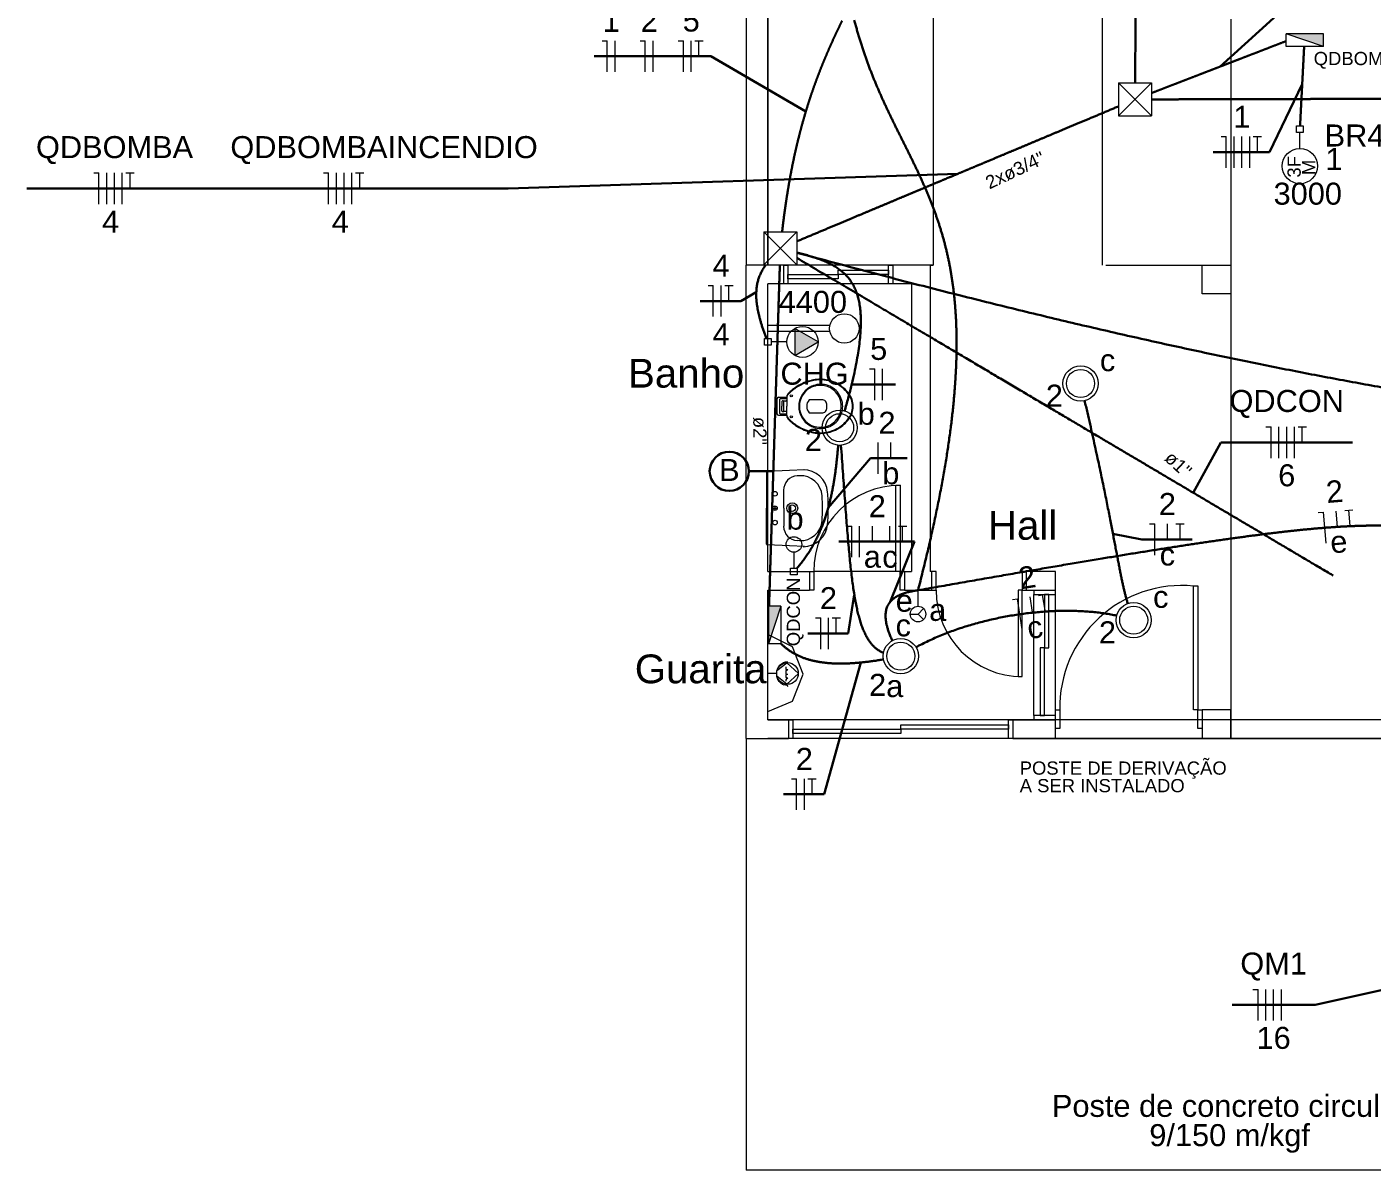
# Model space of a CAD drawing. Header units: inches. Extents: x -3 to 923, y -103 to 154.
# Drawn here: x 10.55 to 21.34, y 27.94 to 37.11 of the extents above; entities that cross this region are included whole.
import ezdxf
from ezdxf.enums import TextEntityAlignment as Align

# ---------------------------------------------------------------- set-up
doc = ezdxf.new("R2010")
doc.units = ezdxf.units.IN
doc.header["$LTSCALE"] = 10
doc.header["$MEASUREMENT"] = 0
doc.linetypes.add('Dashed', pattern=[0.75, 0.5, -0.25])
for name, color, linetype, lineweight in [('BASE', 8, 'Continuous', 5), ('DI-Fios', 3, 'Continuous', 30), ('EL-Condutos', 4, 'Continuous', 30), ('EL-Fios', 9, 'Continuous', 20), ('EL-Pontos', 9, 'Continuous', 20), ('EL-Textos condutos', 7, 'Continuous', 20), ('EL-Textos fios', 2, 'Continuous', 30), ('EL-Textos pontos', 2, 'Continuous', 30), ('MOVEIS', 9, 'Continuous', 20), ('P-SIMBOL', 5, 'Continuous', 20), ('TEXTO', 2, 'Continuous', 20)]:
    doc.layers.add(name, color=color, linetype=linetype, lineweight=lineweight)
doc.styles.add('Arial', font='arial.ttf')

msp = doc.modelspace()

# ---------------------------------------------------------------- hatches: boundary and pattern name
at = {"layer": 'P-SIMBOL', "linetype": 'Continuous'}
for points in [[(20.9481, 36.9533), (20.9481, 37.0532), (20.6471, 37.0532)], [(16.7068, 34.5824), (16.8943, 34.5824), (16.7068, 34.6907)], [(16.7068, 34.5824), (16.8943, 34.5824), (16.7068, 34.4742)], [(16.5955, 32.4635), (16.4956, 32.4635), (16.4956, 32.1625)]]:
    msp.add_hatch(color=256, dxfattribs=at).paths.add_polyline_path(points)

# ---------------------------------------------------------------- linework, layer by layer
at = {"layer": 'BASE'}
for p, q in [((16.3168, 51.9628), (16.3168, 35.1983)), ((16.4898, 51.9628), (16.4898, 35.1983)), ((17.8163, 51.9628), (17.8163, 35.1983)), ((20.2048, 37.1713), (20.2048, 31.4023)), ((16.3168, 31.4023), (16.3168, 35.1983)), ((16.6168, 35.1983), (16.3168, 35.1983)), ((16.6168, 35.1983), (16.6168, 35.0483)), ((17.4588, 35.1983), (16.6513, 35.1983)), ((17.7933, 35.1983), (17.4933, 35.1983)), ((17.4933, 35.1983), (17.4933, 35.0483)), ((17.7933, 35.1983), (17.7933, 32.7408)), ((17.7933, 35.1983), (17.8163, 35.1983)), ((19.2013, 35.1983), (20.2048, 35.1983)), ((16.4898, 32.7408), (16.4898, 35.0483)), ((16.6168, 35.0483), (16.4898, 35.0483)), ((17.4588, 35.0483), (16.6513, 35.0483)), ((17.6433, 35.0483), (17.4933, 35.0483)), ((17.6433, 35.0483), (17.6433, 32.7408)), ((16.4898, 32.7408), (16.8243, 32.7408)), ((16.8243, 32.7408), (16.8243, 32.5908)), ((17.5858, 32.7408), (16.8588, 32.7408)), ((17.5858, 32.7408), (17.6433, 32.7408)), ((17.5858, 32.7408), (17.5858, 32.5908)), ((17.8048, 32.7408), (17.7933, 32.7408)), ((17.8048, 32.5908), (17.8048, 32.7408)), ((18.7973, 32.7408), (18.5663, 32.7408)), ((18.5663, 32.5908), (18.5663, 32.7408)), ((18.7973, 32.5908), (18.7973, 32.7408)), ((16.4898, 31.5523), (16.4898, 32.5908)), ((16.4898, 32.5908), (16.8243, 32.5908)), ((17.5858, 32.5908), (17.8048, 32.5908)), ((18.5663, 32.5908), (18.6243, 32.5908)), ((18.6243, 32.5908), (18.7973, 32.5908)), ((18.6243, 31.5868), (18.6243, 32.5558)), ((18.7973, 31.5868), (18.7973, 32.5558)), ((16.6893, 32.1368), (16.4898, 32.2353)), ((16.7728, 31.9193), (16.6893, 32.1368)), ((16.4898, 31.6178), (16.4898, 32.0043)), ((16.5618, 31.9478), (16.6423, 32.0093)), ((16.5618, 31.9008), (16.5618, 31.9478)), ((16.5618, 31.9298), (16.5633, 31.9398)), ((16.5633, 31.9398), (16.5653, 31.9493)), ((16.5653, 31.9493), (16.5678, 31.9588)), ((16.5678, 31.9588), (16.5713, 31.9673)), ((16.5713, 31.9673), (16.5763, 31.9758)), ((16.5763, 31.9758), (16.5808, 31.9833)), ((16.5808, 31.9833), (16.5868, 31.9903)), ((16.5868, 31.9903), (16.5933, 31.9968)), ((16.5933, 31.9968), (16.5998, 32.0023)), ((16.5998, 32.0023), (16.6073, 32.0073)), ((16.6073, 32.0073), (16.6153, 32.0113)), ((16.6153, 32.0113), (16.6238, 32.0148)), ((16.6238, 32.0148), (16.6323, 32.0173)), ((16.6323, 32.0173), (16.6418, 32.0183)), ((16.6418, 32.0183), (16.6518, 32.0188)), ((16.6423, 32.0093), (16.7353, 31.9243)), ((16.5618, 31.9243), (16.4898, 31.9243)), ((16.5628, 31.8998), (16.5618, 31.9093)), ((16.6423, 31.8388), (16.5618, 31.9008)), ((16.5653, 31.8903), (16.5628, 31.8998)), ((16.5678, 31.8823), (16.5653, 31.8903)), ((16.5713, 31.8738), (16.5678, 31.8823)), ((16.5758, 31.8663), (16.5713, 31.8738)), ((16.5803, 31.8598), (16.5758, 31.8663)), ((16.5858, 31.8533), (16.5803, 31.8598)), ((16.5858, 31.8533), (16.5973, 31.8428)), ((16.6043, 31.8388), (16.5973, 31.8428)), ((16.6043, 31.8388), (16.6183, 31.8328)), ((16.6263, 31.8313), (16.6183, 31.8328)), ((16.6343, 31.8298), (16.6263, 31.8313)), ((16.6423, 31.8293), (16.6343, 31.8298)), ((16.6358, 31.9193), (16.6518, 31.9193)), ((16.7353, 31.9243), (16.6423, 31.8388)), ((16.6893, 31.7018), (16.7728, 31.9193)), ((16.6423, 31.8293), (16.6518, 31.8203)), ((16.4898, 31.6178), (16.6893, 31.7018)), ((16.4898, 31.5523), (16.6568, 31.5523)), ((20.2055, 31.5523), (16.4898, 31.5523)), ((16.6568, 31.5523), (16.6568, 31.4023)), ((18.4223, 31.5523), (16.6918, 31.5523)), ((18.4568, 31.5523), (18.6243, 31.5523)), ((18.4568, 31.5523), (18.4568, 31.4023)), ((18.6243, 31.5523), (18.7973, 31.5523)), ((18.7973, 31.4023), (18.7973, 31.5523)), ((33.4508, 31.5523), (20.2055, 31.5523)), ((16.3168, 31.4023), (16.3168, 27.9408)), ((16.3168, 31.4023), (16.6568, 31.4023)), ((33.4508, 31.4023), (16.4898, 31.4023)), ((18.4223, 31.4023), (16.6918, 31.4023)), ((18.4568, 31.4023), (18.7973, 31.4023)), ((18.7973, 31.4023), (43.8578, 31.4023)), ((44.0078, 27.9408), (16.3168, 27.9408))]:
    msp.add_line(p, q, dxfattribs=at)
for points in [[(17.8163, 35.1983), (16.4898, 35.1983), (16.4898, 51.9628), (17.8163, 51.9628), (17.8163, 35.1983)], [(20.2048, 35.1983), (20.2048, 34.9673), (19.9743, 34.9673), (19.9743, 35.1983), (20.2048, 35.1983), (20.2048, 35.1983)], [(17.0548, 35.0888), (16.6513, 35.0888), (16.6513, 35.1233), (17.0548, 35.1233), (17.0548, 35.0888), (17.0548, 35.0888)], [(17.4588, 35.1233), (17.0548, 35.1233), (17.0548, 35.1578), (17.4588, 35.1578), (17.4588, 35.1233), (17.4588, 35.1233)], [(17.5513, 32.7408), (17.5168, 32.7408), (17.5168, 33.4328), (17.5513, 33.4328), (17.5513, 32.7408), (17.5513, 32.7408)], [(18.5318, 32.5908), (18.4973, 32.5908), (18.4973, 31.8983), (18.5318, 31.8983), (18.5318, 32.5908), (18.5318, 32.5908)], [(18.7453, 32.1293), (18.7453, 32.5558), (18.7108, 32.5558), (18.7108, 32.1293), (18.7453, 32.1293), (18.7453, 32.1293)], [(18.7108, 31.5868), (18.7108, 32.1293), (18.6763, 32.1293), (18.6763, 31.5868), (18.7108, 31.5868), (18.7108, 31.5868)], [(20.2048, 31.4023), (20.2048, 31.6328), (19.9743, 31.6328), (19.9743, 31.4023), (20.2048, 31.4023), (20.2048, 31.4023)], [(18.4223, 31.4773), (17.5568, 31.4773), (17.5568, 31.5118), (18.4223, 31.5118), (18.4223, 31.4773), (18.4223, 31.4773)], [(17.5568, 31.4428), (16.6918, 31.4428), (16.6918, 31.4773), (17.5568, 31.4773), (17.5568, 31.4428), (17.5568, 31.4428)]]:
    msp.add_lwpolyline(points, close=True, dxfattribs=at)
for points in [[(16.6168, 35.1983), (16.6513, 35.1983), (16.6513, 35.0483), (16.6168, 35.0483)], [(17.4933, 35.0483), (17.4588, 35.0483), (17.4588, 35.1983), (17.4933, 35.1983)], [(16.8243, 32.7408), (16.8588, 32.7408), (16.8588, 32.5908), (16.8243, 32.5908)], [(17.5858, 32.5908), (17.5513, 32.5908), (17.5513, 32.7408), (17.5858, 32.7408)], [(17.8048, 32.5908), (17.8398, 32.5908), (17.8398, 32.7408), (17.8048, 32.7408)], [(18.5663, 32.7408), (18.5318, 32.7408), (18.5318, 32.5908), (18.5663, 32.5908)], [(18.6243, 32.5908), (18.6243, 32.5558), (18.7973, 32.5558), (18.7973, 32.5908)], [(16.6358, 31.9758), (16.6358, 31.9568), (16.6518, 31.9568), (16.6423, 31.9478), (16.6358, 31.9478), (16.6358, 31.9193), (16.6423, 31.9193), (16.6358, 31.9103), (16.6358, 31.8913), (16.6423, 31.8913), (16.6518, 31.8823), (16.6423, 31.8823), (16.6358, 31.8728), (16.6358, 31.8633)], [(16.6568, 31.5523), (16.6918, 31.5523), (16.6918, 31.4023), (16.6568, 31.4023)], [(18.4568, 31.4023), (18.4223, 31.4023), (18.4223, 31.5523), (18.4568, 31.5523)], [(18.7973, 31.5523), (18.7973, 31.5868), (18.6243, 31.5868), (18.6243, 31.5523)]]:
    msp.add_lwpolyline(points, dxfattribs=at)
at = {"layer": 'BASE', "linetype": 'Continuous'}
msp.add_lwpolyline([(19.9398, 31.6328), (19.9048, 31.6328), (19.9048, 32.6253), (19.9398, 32.6253), (19.9398, 31.6328), (19.9398, 31.6328)], close=True, dxfattribs=at)
for points in [[(18.7973, 31.6328), (18.8318, 31.6328), (18.8318, 31.4828), (18.7973, 31.4828)], [(19.9743, 31.4828), (19.9398, 31.4828), (19.9398, 31.6328), (19.9743, 31.6328)]]:
    msp.add_lwpolyline(points, dxfattribs=at)
at = {"layer": 'BASE'}
msp.add_circle((16.6483, 31.9243), 0.0868, dxfattribs=at)
for centre, start, end in [((17.5513, 32.7408), 90, 180), ((18.5318, 32.5908), 180, 270)]:
    msp.add_arc(centre, 0.6923, start, end, dxfattribs=at)
at = {"layer": 'BASE', "linetype": 'Continuous'}
msp.add_arc((19.8128, 31.6488), 0.9808, 84.599, 180.923, dxfattribs=at)
at = {"layer": 'DI-Fios'}
msp.add_lwpolyline([(16.5346, 33.5449), (16.3393, 33.5449)], dxfattribs=at)
msp.add_circle((16.1816, 33.5449), 0.1577, dxfattribs=at)
at = {"layer": 'EL-Condutos', "linetype": 'Dashed'}
for points in [[(19.4367, 36.66), (19.4393, 37.0752), (19.4419, 37.4797), (19.4443, 37.8733), (19.4466, 38.2562), (19.4488, 38.6286), (19.4508, 38.9905), (19.4528, 39.3419), (19.4548, 39.683), (19.4566, 40.0139), (19.4583, 40.3347), (19.46, 40.6453), (19.4617, 40.946), (19.4633, 41.2369), (19.4648, 41.5179), (19.4663, 41.7893), (19.4678, 42.051), (19.4692, 42.3032), (19.4706, 42.546), (19.472, 42.7794), (19.4734, 43.0036), (19.4748, 43.2186), (19.4762, 43.4245), (19.4776, 43.6215), (19.479, 43.8095), (19.4805, 43.9888), (19.482, 44.1593), (19.4835, 44.3212), (19.4851, 44.4746), (19.4867, 44.6195), (19.4884, 44.756)], [(17.0862, 37.1588), (17.0655, 37.1159), (17.0449, 37.0727), (17.0246, 37.0291), (17.0045, 36.9851), (16.9846, 36.9405), (16.965, 36.8953), (16.9456, 36.8495), (16.9265, 36.803), (16.9077, 36.7557), (16.8892, 36.7075), (16.871, 36.6584), (16.8532, 36.6084), (16.8357, 36.5573), (16.8186, 36.5051), (16.8018, 36.4517), (16.7855, 36.3971), (16.7695, 36.3412), (16.754, 36.2839), (16.7389, 36.2252), (16.7242, 36.165), (16.71, 36.1033), (16.6963, 36.0399), (16.683, 35.9748), (16.6703, 35.908), (16.6581, 35.8394), (16.6464, 35.7689), (16.6353, 35.6964), (16.6247, 35.6219), (16.6147, 35.5453), (16.6052, 35.4666)], [(17.1844, 37.1624), (17.2232, 37.0242), (17.2652, 36.8939), (17.3099, 36.7708), (17.3568, 36.6537), (17.4055, 36.5417), (17.4554, 36.4339), (17.5059, 36.3293), (17.5567, 36.2269), (17.6072, 36.1258), (17.6568, 36.025), (17.7051, 35.9235), (17.7516, 35.8204), (17.7958, 35.7148), (17.837, 35.6056), (17.875, 35.4919), (17.909, 35.3727), (17.9387, 35.2471), (17.9635, 35.1141), (17.9829, 34.9727), (17.9964, 34.822), (18.0035, 34.661), (18.0037, 34.4888), (17.9965, 34.3044), (17.9813, 34.1068), (17.9577, 33.8951), (17.9251, 33.6683), (17.8831, 33.4254), (17.8312, 33.1655), (17.7687, 32.8876), (17.6953, 32.5908)], [(20.6466, 36.9949), (20.5986, 36.9764), (20.5531, 36.9588), (20.5101, 36.9422), (20.4692, 36.9264), (20.4304, 36.9114), (20.3933, 36.8971), (20.358, 36.8835), (20.324, 36.8704), (20.2914, 36.8578), (20.2598, 36.8456), (20.2291, 36.8337), (20.1991, 36.8222), (20.1697, 36.8108), (20.1406, 36.7996), (20.1116, 36.7884), (20.0826, 36.7772), (20.0534, 36.7659), (20.0238, 36.7545), (19.9936, 36.7428), (19.9626, 36.7308), (19.9307, 36.7185), (19.8976, 36.7057), (19.8632, 36.6925), (19.8272, 36.6786), (19.7896, 36.664), (19.7501, 36.6488), (19.7084, 36.6327), (19.6646, 36.6158), (19.6182, 36.5979), (19.5693, 36.579)], [(20.7925, 36.9534), (20.7911, 36.9276), (20.7899, 36.903), (20.7886, 36.8795), (20.7875, 36.857), (20.7864, 36.8354), (20.7853, 36.8146), (20.7842, 36.7944), (20.7832, 36.7749), (20.7823, 36.756), (20.7813, 36.7374), (20.7804, 36.7192), (20.7794, 36.7013), (20.7785, 36.6835), (20.7776, 36.6657), (20.7767, 36.648), (20.7757, 36.6301), (20.7748, 36.612), (20.7739, 36.5936), (20.7729, 36.5748), (20.7719, 36.5556), (20.7709, 36.5357), (20.7698, 36.5152), (20.7687, 36.4939), (20.7676, 36.4717), (20.7664, 36.4486), (20.7651, 36.4245), (20.7638, 36.3992), (20.7625, 36.3727), (20.761, 36.3449), (20.7595, 36.3157)], [(19.3027, 36.4716), (19.1817, 36.4208), (19.068, 36.3731), (18.961, 36.3282), (18.8602, 36.286), (18.7651, 36.2461), (18.6752, 36.2083), (18.59, 36.1726), (18.5088, 36.1385), (18.4314, 36.106), (18.357, 36.0748), (18.2852, 36.0447), (18.2155, 36.0155), (18.1473, 35.9869), (18.0801, 35.9587), (18.0135, 35.9308), (17.9469, 35.9028), (17.8798, 35.8746), (17.8116, 35.846), (17.7419, 35.8168), (17.6701, 35.7867), (17.5957, 35.7555), (17.5182, 35.723), (17.4371, 35.6889), (17.3519, 35.6532), (17.2619, 35.6155), (17.1669, 35.5756), (17.0661, 35.5333), (16.9591, 35.4884), (16.8454, 35.4407), (16.7244, 35.39)], [(23.0284, 36.5364), (22.8648, 36.536), (22.7113, 36.5356), (22.567, 36.5353), (22.4313, 36.5349), (22.3034, 36.5346), (22.1827, 36.5343), (22.0683, 36.534), (21.9596, 36.5337), (21.856, 36.5335), (21.7566, 36.5332), (21.6607, 36.533), (21.5678, 36.5328), (21.4769, 36.5325), (21.3875, 36.5323), (21.2988, 36.5321), (21.2101, 36.5319), (21.1206, 36.5317), (21.0298, 36.5314), (20.9368, 36.5312), (20.841, 36.531), (20.7416, 36.5307), (20.6379, 36.5304), (20.5292, 36.5302), (20.4149, 36.5299), (20.2941, 36.5296), (20.1662, 36.5293), (20.0305, 36.5289), (19.8862, 36.5286), (19.7327, 36.5282), (19.5692, 36.5278)], [(16.7241, 35.2981), (17.2389, 35.1605), (17.7353, 35.0313), (18.2149, 34.9099), (18.6793, 34.7961), (19.1299, 34.6895), (19.5685, 34.5897), (19.9964, 34.4964), (20.4153, 34.4091), (20.8266, 34.3276), (21.232, 34.2514), (21.6329, 34.1802), (22.031, 34.1137), (22.4277, 34.0515), (22.8246, 33.9931), (23.2232, 33.9384), (23.6252, 33.8868), (24.0319, 33.838), (24.4451, 33.7917), (24.8661, 33.7475), (25.2967, 33.705), (25.7382, 33.664), (26.1923, 33.6239), (26.6604, 33.5845), (27.1442, 33.5453), (27.6452, 33.5061), (28.1649, 33.4664), (28.7049, 33.426), (29.2667, 33.3843), (29.8518, 33.3412), (30.4619, 33.2961)], [(16.5871, 35.2021), (16.583, 35.0731), (16.5791, 34.9518), (16.5755, 34.8377), (16.5721, 34.7302), (16.5689, 34.6288), (16.5659, 34.5329), (16.563, 34.442), (16.5603, 34.3556), (16.5577, 34.273), (16.5551, 34.1938), (16.5527, 34.1174), (16.5504, 34.0432), (16.5481, 33.9707), (16.5458, 33.8994), (16.5436, 33.8286), (16.5413, 33.7578), (16.5391, 33.6866), (16.5368, 33.6143), (16.5345, 33.5404), (16.532, 33.4643), (16.5296, 33.3855), (16.527, 33.3035), (16.5242, 33.2176), (16.5214, 33.1274), (16.5184, 33.0323), (16.5152, 32.9317), (16.5118, 32.8251), (16.5082, 32.712), (16.5044, 32.5917), (16.5004, 32.4638)], [(17.6953, 32.5908), (18.0307, 32.6499), (18.3452, 32.7048), (18.6395, 32.7556), (18.9147, 32.8024), (19.1715, 32.8454), (19.4109, 32.8847), (19.6338, 32.9203), (19.841, 32.9525), (20.0334, 32.9812), (20.2119, 33.0068), (20.3773, 33.0291), (20.5307, 33.0485), (20.6728, 33.065), (20.8045, 33.0787), (20.9268, 33.0897), (21.0405, 33.0982), (21.1464, 33.1043), (21.2455, 33.1081), (21.3387, 33.1097), (21.4268, 33.1092), (21.5107, 33.1068), (21.5914, 33.1026), (21.6696, 33.0966), (21.7463, 33.0891), (21.8224, 33.0801), (21.8987, 33.0698), (21.9761, 33.0582), (22.0555, 33.0456), (22.1378, 33.0319), (22.2239, 33.0174)]]:
    msp.add_spline(points, degree=3, dxfattribs=at)
at = {"layer": 'EL-Condutos', "linetype": 'Continuous'}
for points in [[(17.1068, 34.0295), (17.1347, 34.1301), (17.1591, 34.2249), (17.18, 34.3139), (17.1975, 34.3975), (17.2117, 34.4758), (17.2227, 34.5489), (17.2304, 34.6172), (17.2352, 34.6808), (17.2369, 34.7399), (17.2357, 34.7947), (17.2317, 34.8455), (17.2249, 34.8923), (17.2155, 34.9355), (17.2034, 34.9751), (17.1889, 35.0115), (17.1719, 35.0448), (17.1525, 35.0753), (17.131, 35.103), (17.1072, 35.1283), (17.0813, 35.1513), (17.0533, 35.1722), (17.0235, 35.1913), (16.9918, 35.2086), (16.9582, 35.2245), (16.923, 35.2392), (16.8862, 35.2527), (16.8478, 35.2654), (16.808, 35.2774), (16.7667, 35.289), (16.7242, 35.3002)], [(16.4797, 34.6083), (16.4683, 34.6388), (16.4578, 34.6684), (16.4481, 34.6969), (16.4394, 34.7244), (16.4316, 34.751), (16.4246, 34.7767), (16.4184, 34.8016), (16.4131, 34.8256), (16.4086, 34.8487), (16.4048, 34.8711), (16.4019, 34.8927), (16.3997, 34.9136), (16.3983, 34.9339), (16.3976, 34.9534), (16.3976, 34.9723), (16.3984, 34.9907), (16.3998, 35.0084), (16.4019, 35.0257), (16.4047, 35.0424), (16.4081, 35.0586), (16.4122, 35.0744), (16.4168, 35.0898), (16.4221, 35.1049), (16.428, 35.1195), (16.4344, 35.1339), (16.4414, 35.1479), (16.4489, 35.1617), (16.457, 35.1753), (16.4655, 35.1887), (16.4746, 35.2019)], [(19.0314, 34.1123), (19.0538, 34.0158), (19.075, 33.9232), (19.095, 33.8344), (19.1138, 33.7493), (19.1316, 33.6678), (19.1484, 33.5897), (19.1642, 33.515), (19.1791, 33.4435), (19.1932, 33.3752), (19.2064, 33.31), (19.2188, 33.2477), (19.2306, 33.1882), (19.2416, 33.1315), (19.2521, 33.0774), (19.262, 33.0259), (19.2713, 32.9767), (19.2803, 32.9299), (19.2888, 32.8853), (19.2969, 32.8428), (19.3047, 32.8023), (19.3123, 32.7637), (19.3197, 32.727), (19.3269, 32.6919), (19.334, 32.6583), (19.341, 32.6263), (19.3481, 32.5957), (19.3551, 32.5663), (19.3623, 32.5381), (19.3697, 32.5109), (19.3772, 32.4847)], [(16.7233, 32.7668), (16.7479, 32.7961), (16.7713, 32.8259), (16.7934, 32.8562), (16.8142, 32.887), (16.8339, 32.9183), (16.8524, 32.95), (16.8699, 32.9821), (16.8862, 33.0145), (16.9015, 33.0473), (16.9158, 33.0803), (16.9292, 33.1137), (16.9416, 33.1472), (16.9532, 33.181), (16.964, 33.2149), (16.9739, 33.2489), (16.9831, 33.2831), (16.9916, 33.3173), (16.9994, 33.3515), (17.0066, 33.3858), (17.0132, 33.42), (17.0192, 33.4541), (17.0247, 33.4882), (17.0298, 33.5221), (17.0344, 33.5558), (17.0386, 33.5894), (17.0424, 33.6227), (17.046, 33.6558), (17.0492, 33.6886), (17.0522, 33.7211), (17.0551, 33.7532)], [(17.077, 33.7557), (17.0849, 33.6485), (17.0923, 33.5455), (17.0995, 33.4465), (17.1064, 33.3515), (17.1131, 33.2604), (17.1197, 33.1732), (17.1262, 33.0898), (17.1327, 33.0102), (17.1394, 32.9343), (17.1461, 32.862), (17.1531, 32.7932), (17.1604, 32.728), (17.168, 32.6663), (17.176, 32.6079), (17.1846, 32.5529), (17.1936, 32.5012), (17.2034, 32.4527), (17.2138, 32.4073), (17.225, 32.3651), (17.237, 32.3259), (17.2499, 32.2897), (17.2638, 32.2564), (17.2787, 32.2259), (17.2947, 32.1983), (17.3119, 32.1735), (17.3303, 32.1513), (17.3501, 32.1317), (17.3712, 32.1147), (17.3938, 32.1003), (17.4179, 32.0882)], [(17.4892, 32.1872), (17.4753, 32.2184), (17.4636, 32.2478), (17.4541, 32.2756), (17.4465, 32.3018), (17.4409, 32.3265), (17.4371, 32.3497), (17.4351, 32.3715), (17.4348, 32.3918), (17.4361, 32.4109), (17.439, 32.4287), (17.4433, 32.4452), (17.449, 32.4605), (17.456, 32.4747), (17.4642, 32.4879), (17.4736, 32.4999), (17.484, 32.511), (17.4953, 32.5212), (17.5076, 32.5305), (17.5207, 32.5389), (17.5345, 32.5466), (17.549, 32.5535), (17.564, 32.5597), (17.5795, 32.5653), (17.5955, 32.5703), (17.6118, 32.5748), (17.6283, 32.5788), (17.645, 32.5823), (17.6618, 32.5855), (17.6786, 32.5883), (17.6953, 32.5908)], [(17.6782, 32.1341), (17.728, 32.16), (17.7789, 32.1847), (17.8307, 32.2083), (17.8834, 32.2306), (17.937, 32.2517), (17.9912, 32.2716), (18.0461, 32.2903), (18.1015, 32.3078), (18.1574, 32.3241), (18.2136, 32.3392), (18.2702, 32.3531), (18.327, 32.3658), (18.3839, 32.3773), (18.4408, 32.3876), (18.4977, 32.3966), (18.5545, 32.4045), (18.611, 32.4112), (18.6673, 32.4166), (18.7231, 32.4209), (18.7785, 32.4239), (18.8334, 32.4257), (18.8876, 32.4264), (18.9411, 32.4258), (18.9938, 32.424), (19.0457, 32.421), (19.0965, 32.4168), (19.1463, 32.4114), (19.1949, 32.4048), (19.2423, 32.397), (19.2885, 32.388)], [(17.4182, 32.0364), (17.3823, 32.0305), (17.3469, 32.0251), (17.312, 32.0202), (17.2776, 32.016), (17.2437, 32.0123), (17.2103, 32.0092), (17.1775, 32.0067), (17.1453, 32.0049), (17.1136, 32.0037), (17.0824, 32.0032), (17.0519, 32.0034), (17.022, 32.0043), (16.9926, 32.0059), (16.9639, 32.0083), (16.9358, 32.0115), (16.9083, 32.0154), (16.8814, 32.0202), (16.8552, 32.0258), (16.8297, 32.0322), (16.8048, 32.0395), (16.7807, 32.0477), (16.7572, 32.0568), (16.7344, 32.0669), (16.7123, 32.0778), (16.6909, 32.0898), (16.6703, 32.1027), (16.6504, 32.1166), (16.6313, 32.1316), (16.6129, 32.1475), (16.5953, 32.1646)]]:
    msp.add_spline(points, degree=3, dxfattribs=at)
at = {"layer": 'EL-Condutos', "linetype": 'Dashed'}
msp.add_open_spline([(16.7219, 35.2567), (16.8246, 35.1959), (17.0233, 35.0783), (17.3121, 34.9073), (17.5829, 34.747), (17.8369, 34.5965), (18.0757, 34.4551), (18.3007, 34.322), (18.5132, 34.1961), (18.7147, 34.0768), (18.9066, 33.9632), (19.0903, 33.8544), (19.2672, 33.7497), (19.4388, 33.6481), (19.6064, 33.5489), (19.7714, 33.4511), (19.9353, 33.3541), (20.0996, 33.2569), (20.2655, 33.1586), (20.4345, 33.0585), (20.6081, 32.9558), (20.7876, 32.8495), (20.9744, 32.7389), (21.17, 32.623), (21.3758, 32.5012), (21.5932, 32.3725), (21.8236, 32.2361), (22.0684, 32.0911), (22.3291, 31.9368), (22.607, 31.7722), (22.8817, 31.6096), (23.0638, 31.5017), (23.1473, 31.4523)], degree=3, knots=[0, 0, 0, 0, 0.3577725, 0.6928817, 1.0069702, 1.3016805, 1.5786552, 1.839537, 2.0859684, 2.3195921, 2.5420506, 2.7549865, 2.9600425, 3.158861, 3.3530848, 3.5443564, 3.7343184, 3.9246135, 4.1168841, 4.3127729, 4.5139226, 4.7219756, 4.9385746, 5.1653622, 5.403981, 5.6560736, 5.9232825, 6.2072504, 6.5096199, 6.8320336, 7.176134, 7.4672118, 7.4672118, 7.4672118, 7.4672118], dxfattribs=at)
at = {"layer": 'EL-Fios', "color": 5}
for p, q in [((15.1608, 36.9987), (15.2024, 36.9987)), ((15.2024, 36.7487), (15.2024, 36.9987)), ((15.2649, 36.7487), (15.2649, 36.9987)), ((15.4663, 36.9987), (15.508, 36.9987)), ((15.508, 36.7487), (15.508, 36.9987)), ((15.5705, 36.7487), (15.5705, 36.9987)), ((15.7719, 36.9987), (15.8135, 36.9987)), ((15.8135, 36.7487), (15.8135, 36.9987)), ((15.876, 36.7487), (15.876, 36.9987)), ((15.9052, 36.9987), (15.9719, 36.9987)), ((15.9385, 36.8737), (15.9385, 36.9987)), ((20.1264, 36.2292), (20.168, 36.2292)), ((20.168, 35.9792), (20.168, 36.2292)), ((20.2305, 35.9792), (20.2305, 36.2292)), ((20.293, 35.9792), (20.293, 36.2292)), ((20.3555, 35.9792), (20.3555, 36.2292)), ((20.3847, 36.2292), (20.4514, 36.2292)), ((20.418, 36.1042), (20.418, 36.2292)), ((11.0838, 35.938), (11.1255, 35.938)), ((11.1255, 35.688), (11.1255, 35.938)), ((11.188, 35.688), (11.188, 35.938)), ((11.2505, 35.688), (11.2505, 35.938)), ((11.313, 35.688), (11.313, 35.938)), ((11.3421, 35.938), (11.4088, 35.938)), ((11.3755, 35.813), (11.3755, 35.938)), ((12.926, 35.938), (12.9676, 35.938)), ((12.9676, 35.688), (12.9676, 35.938)), ((13.0301, 35.688), (13.0301, 35.938)), ((13.0926, 35.688), (13.0926, 35.938)), ((13.1551, 35.688), (13.1551, 35.938)), ((13.1843, 35.938), (13.251, 35.938)), ((13.2176, 35.813), (13.2176, 35.938)), ((16.0114, 35.0356), (16.0531, 35.0356)), ((16.0531, 34.7856), (16.0531, 35.0356)), ((16.1156, 34.7856), (16.1156, 35.0356)), ((16.1448, 35.0356), (16.2114, 35.0356)), ((16.1781, 34.9106), (16.1781, 35.0356)), ((17.3067, 34.3656), (17.3484, 34.3656)), ((17.3484, 34.1156), (17.3484, 34.3656)), ((17.4109, 34.1156), (17.4109, 34.3656)), ((20.4859, 33.9018), (20.5276, 33.9018)), ((20.5276, 33.6518), (20.5276, 33.9018)), ((20.5901, 33.6518), (20.5901, 33.9018)), ((20.6526, 33.6518), (20.6526, 33.9018)), ((20.7151, 33.6518), (20.7151, 33.9018)), ((20.7443, 33.9018), (20.8109, 33.9018)), ((20.7776, 33.7768), (20.7776, 33.9018)), ((17.3755, 33.5255), (17.3755, 33.7755)), ((17.4774, 33.6505), (17.4774, 33.7755)), ((21.1174, 33.2309), (21.1838, 33.2364)), ((21.1609, 33.1091), (21.1506, 33.2337)), ((20.9061, 33.2134), (20.9476, 33.2169)), ((20.9683, 32.9677), (20.9476, 33.2169)), ((21.0594, 33.1007), (21.0491, 33.2253)), ((17.1229, 33.1062), (17.1646, 33.1062)), ((17.1646, 32.8562), (17.1646, 33.1062)), ((17.2271, 32.8562), (17.2271, 33.1062)), ((17.329, 32.9812), (17.329, 33.1062)), ((17.4702, 32.9812), (17.4702, 33.1062)), ((17.5387, 33.1062), (17.6053, 33.1062)), ((17.572, 32.9812), (17.572, 33.1062)), ((19.5518, 33.1237), (19.5935, 33.1237)), ((19.5935, 32.8737), (19.5935, 33.1237)), ((19.6953, 32.9987), (19.6953, 33.1237)), ((19.7638, 33.1237), (19.8305, 33.1237)), ((19.7972, 32.9987), (19.7972, 33.1237)), ((18.4525, 32.5161), (18.4936, 32.5225)), ((18.5319, 32.2755), (18.4936, 32.5225)), ((18.6134, 32.4146), (18.5943, 32.5381)), ((18.662, 32.5486), (18.7279, 32.5588)), ((18.7141, 32.4302), (18.6949, 32.5537)), ((16.8727, 32.3689), (16.9144, 32.3689)), ((16.9144, 32.1189), (16.9144, 32.3689)), ((16.9769, 32.1189), (16.9769, 32.3689)), ((17.0061, 32.3689), (17.0727, 32.3689)), ((17.0394, 32.2439), (17.0394, 32.3689)), ((16.6794, 31.0796), (16.721, 31.0796)), ((16.721, 30.8296), (16.721, 31.0796)), ((16.7835, 30.8296), (16.7835, 31.0796)), ((16.8127, 31.0796), (16.8794, 31.0796)), ((16.846, 30.9546), (16.846, 31.0796)), ((20.381, 29.3899), (20.4227, 29.3899)), ((20.4227, 29.1399), (20.4227, 29.3899)), ((20.4852, 29.1399), (20.4852, 29.3899)), ((20.5477, 29.1399), (20.5477, 29.3899)), ((20.6102, 29.1399), (20.6102, 29.3899))]:
    msp.add_line(p, q, dxfattribs=at)
at = {"layer": 'EL-Pontos'}
msp.add_line((19.1737, 35.1983), (19.1737, 51.9628), dxfattribs=at)
at = {"layer": 'EL-Textos fios', "color": 3}
for p, q in [((20.1167, 36.7903), (21.2672, 37.8346)), ((16.0344, 36.8737), (15.0983, 36.8737)), ((16.7955, 36.4307), (16.0344, 36.8737)), ((20.7768, 36.6507), (20.5139, 36.1042)), ((20.5139, 36.1042), (20.0639, 36.1042)), ((18.0135, 35.9307), (14.4075, 35.813)), ((14.4075, 35.813), (10.5477, 35.813)), ((16.398, 34.9828), (16.2739, 34.9106)), ((16.2739, 34.9106), (15.9489, 34.9106)), ((17.1629, 34.2406), (17.5141, 34.2406)), ((19.9021, 33.3737), (20.1246, 33.7768)), ((21.1806, 33.7768), (20.1246, 33.7768)), ((16.9745, 33.2509), (17.313, 33.6505)), ((17.313, 33.6505), (17.6095, 33.6505)), ((19.2586, 33.0436), (19.4893, 32.9987)), ((17.6678, 32.9812), (17.0604, 32.9812)), ((17.4727, 32.4988), (17.6678, 32.9812)), ((19.4893, 32.9987), (19.893, 32.9987)), ((17.1844, 32.554), (17.1352, 32.2439)), ((17.1352, 32.2439), (16.8102, 32.2439)), ((17.2376, 32.0117), (16.9419, 30.9546)), ((16.9419, 30.9546), (16.6169, 30.9546)), ((20.8814, 29.2649), (21.7679, 29.4626)), ((20.2139, 29.2649), (20.8814, 29.2649))]:
    msp.add_line(p, q, dxfattribs=at)
at = {"layer": 'MOVEIS'}
for p, q in [((16.9883, 34.7143), (16.4973, 34.7143)), ((16.4973, 34.6678), (16.9883, 34.6678)), ((16.5633, 34.1258), (16.5633, 34.0663)), ((16.6443, 34.1383), (16.5773, 34.1383)), ((16.5848, 34.1183), (16.5848, 34.0663)), ((16.6443, 34.1268), (16.5933, 34.1268)), ((16.6038, 34.1028), (16.6038, 34.0663)), ((16.6168, 34.1073), (16.6168, 34.0663)), ((16.6348, 34.1078), (16.6223, 34.1078)), ((16.6443, 34.1523), (16.6443, 34.1463)), ((16.6443, 34.1463), (16.6443, 34.1383)), ((16.6443, 34.1383), (16.6443, 34.0663)), ((16.9328, 34.1173), (16.8218, 34.1173)), ((16.5633, 34.0663), (16.5633, 34.0068)), ((16.5773, 33.9943), (16.6443, 33.9943)), ((16.5848, 34.0663), (16.5848, 34.0143)), ((16.5933, 34.0058), (16.6443, 34.0058)), ((16.6038, 34.0298), (16.6038, 34.0663)), ((16.6168, 34.0663), (16.6168, 34.0253)), ((16.6348, 34.0248), (16.6223, 34.0248)), ((16.6443, 33.9943), (16.6443, 34.0663)), ((16.6443, 33.9943), (16.6443, 33.9863)), ((16.8218, 34.0148), (16.9328, 34.0148)), ((16.6443, 33.9863), (16.6443, 33.9803)), ((16.7843, 33.5578), (16.6638, 33.5518)), ((16.4793, 33.5368), (16.4793, 33.2493)), ((16.6638, 33.5518), (16.4848, 33.5423)), ((16.7443, 33.5098), (16.7273, 33.5088)), ((16.6178, 33.2493), (16.6178, 33.3933)), ((16.4793, 32.9618), (16.4793, 33.2493)), ((16.5368, 33.2493), (16.5598, 33.2493)), ((16.5483, 33.2378), (16.5483, 33.2608)), ((16.6178, 33.2493), (16.6178, 33.1048)), ((16.6638, 32.9468), (16.4848, 32.9558)), ((16.7843, 32.9408), (16.6638, 32.9468)), ((16.7443, 32.9888), (16.7273, 32.9898)), ((16.7743, 32.9408), (16.7843, 32.9408))]:
    msp.add_line(p, q, dxfattribs=at)
for centre, radius in [((17.1038, 34.6908), 0.1181), ((16.6788, 34.1503), 0.00865), ((16.6788, 33.9818), 0.00865), ((16.5483, 33.3648), 0.0185), ((16.5483, 33.2493), 0.0185), ((16.6868, 33.2493), 0.0433), ((16.6868, 33.2493), 0.026), ((16.5483, 33.1338), 0.0185)]:
    msp.add_circle(centre, radius, dxfattribs=at)
for centre, radius, start, end in [((16.9223, 33.9138), 0.3645, 124.464, 139.245), ((16.9223, 33.9138), 0.3697, 124.462, 138.052), ((16.9303, 33.8983), 0.3868, 105.252, 124.152), ((16.9303, 33.8983), 0.3816, 97.2935, 124.15), ((16.9168, 34.0653), 0.1781, 119.656, 179.751), ((16.9123, 34.0668), 0.168, 119.911, 180.112), ((16.9118, 34.0668), 0.1675, 78.9336, 119.805), ((16.9098, 34.0028), 0.2807, 82.9547, 106.762), ((16.9138, 34.0748), 0.1682, 79.5544, 120.298), ((16.9098, 34.0028), 0.2755, 82.9494, 95.7593), ((16.9118, 33.9973), 0.281, 58.9326, 83.5222), ((16.9128, 34.0683), 0.1658, 43.0735, 79.1921), ((16.9118, 33.9973), 0.2861, 58.9269, 83.517), ((16.9128, 34.0628), 0.1806, 41.2224, 79.972), ((16.8968, 33.9788), 0.3041, 38.1702, 58.3139), ((16.8968, 33.9788), 0.3093, 38.1603, 58.3191), ((16.5768, 34.1248), 0.0136, 88.7011, 176.32), ((16.5933, 34.1183), 0.0084, 88.275, 181.725), ((16.6113, 34.1028), 0.00769, 143.898, 182.043), ((16.6103, 34.1028), 0.00683, 112.598, 136.064), ((16.6123, 34.0948), 0.0151, 70.3418, 109.388), ((16.6233, 34.1213), 0.0137, 245.98, 265.948), ((16.6343, 34.1173), 0.0096, 272.015, 355.282), ((16.6548, 34.1448), 0.0109, 141.348, 173.012), ((16.6558, 34.1523), 0.0117, 134.756, 181.691), ((16.8813, 34.0663), 0.0788, 139.312, 220.688), ((16.9328, 34.0898), 0.0278, 23.5104, 90.8905), ((16.8673, 34.0663), 0.0976, 339.222, 20.7777), ((16.9158, 34.0683), 0.164, 359.336, 43.7716), ((16.9143, 34.0663), 0.1768, 359.945, 40.6637), ((17.0028, 34.0668), 0.1667, 359.872, 36.98), ((17.0028, 34.0668), 0.1719, 359.872, 36.9981), ((16.5768, 34.0078), 0.0136, 183.68, 271.299), ((16.5933, 34.0138), 0.0084, 178.275, 271.725), ((16.6113, 34.0298), 0.00769, 177.957, 216.102), ((16.6103, 34.0298), 0.00683, 223.936, 247.402), ((16.6123, 34.0378), 0.0151, 250.612, 289.658), ((16.6233, 34.0108), 0.0137, 94.0521, 114.02), ((16.6343, 34.0153), 0.0096, 4.71802, 87.9851), ((16.9168, 34.0668), 0.1781, 180.249, 240.344), ((16.9123, 34.0658), 0.168, 179.888, 240.089), ((16.9328, 34.0428), 0.0278, 269.11, 336.49), ((16.9158, 34.0643), 0.164, 316.228, 0.66357), ((16.9143, 34.0663), 0.1768, 319.336, 0.05475), ((17.0028, 34.0658), 0.1667, 323.02, 0.12817), ((17.0028, 34.0658), 0.1719, 323.002, 0.12817), ((16.6548, 33.9878), 0.0109, 186.988, 218.652), ((16.6558, 33.9798), 0.0117, 178.309, 225.244), ((16.9223, 34.2188), 0.3645, 220.755, 235.536), ((16.9223, 34.2188), 0.3697, 221.948, 235.538), ((16.9303, 34.2338), 0.3868, 235.848, 254.748), ((16.9303, 34.2338), 0.3816, 235.85, 262.706), ((16.9118, 34.0658), 0.1675, 240.195, 281.066), ((16.9138, 34.0573), 0.1682, 239.702, 280.446), ((16.9118, 34.1353), 0.281, 276.478, 301.067), ((16.9128, 34.0638), 0.1658, 280.808, 316.926), ((16.9118, 34.1353), 0.2861, 276.483, 301.073), ((16.9128, 34.0698), 0.1806, 280.028, 318.778), ((16.8968, 34.1533), 0.3041, 301.686, 321.83), ((16.8968, 34.1533), 0.3093, 301.681, 321.84), ((16.9098, 34.1298), 0.2807, 253.238, 277.045), ((16.9098, 34.1298), 0.2755, 264.241, 277.051), ((16.7743, 33.3618), 0.1961, 4.69812, 90), ((16.4848, 33.5368), 0.00577, 92.9418, 180), ((16.7328, 33.3933), 0.1154, 92.9418, 180), ((16.7533, 33.3368), 0.1731, 3.7164, 92.9418), ((15.4058, 33.2493), 1.5235, 0, 3.7164), ((15.4058, 33.2493), 1.5696, 0, 4.69812), ((15.4058, 33.2493), 1.5235, 356.284, 0), ((15.4058, 33.2493), 1.5696, 355.302, 0), ((16.7533, 33.1618), 0.1731, 267.058, 356.284), ((16.7328, 33.1048), 0.1154, 180, 267.058), ((16.7743, 33.1368), 0.1961, 270, 355.302), ((16.4848, 32.9618), 0.00577, 180, 267.058)]:
    msp.add_arc(centre, radius, start, end, dxfattribs=at)
at = {"layer": 'P-SIMBOL'}
for p, q in [((20.9481, 37.0532), (20.6471, 37.0532)), ((20.6471, 36.9533), (20.6471, 37.0532)), ((20.9481, 36.9533), (20.6471, 37.0532)), ((20.9481, 36.9533), (20.9481, 37.0532)), ((20.9481, 36.9533), (20.6471, 36.9533)), ((19.3033, 36.6599), (19.5683, 36.6599)), ((19.3033, 36.6599), (19.3033, 36.3949)), ((19.3033, 36.6599), (19.5683, 36.3949)), ((19.5683, 36.6599), (19.3033, 36.3949)), ((19.5683, 36.6599), (19.5683, 36.3949)), ((19.3033, 36.3949), (19.5683, 36.3949)), ((20.7316, 36.3153), (20.7846, 36.3153)), ((20.7316, 36.2623), (20.7316, 36.3153)), ((20.7846, 36.2623), (20.7316, 36.2623)), ((20.7581, 36.1338), (20.7581, 36.2623)), ((20.7846, 36.3153), (20.7846, 36.2623)), ((16.4587, 35.4666), (16.7237, 35.4666)), ((16.4587, 35.4666), (16.4587, 35.2016)), ((16.4587, 35.4666), (16.7237, 35.2016)), ((16.7237, 35.4666), (16.4587, 35.2016)), ((16.7237, 35.4666), (16.7237, 35.2016)), ((16.4587, 35.2016), (16.7237, 35.2016)), ((16.8943, 34.5824), (16.7068, 34.6907)), ((16.7068, 34.6907), (16.7068, 34.4742)), ((16.4633, 34.5559), (16.4633, 34.6089)), ((16.4633, 34.6089), (16.5163, 34.6089)), ((16.5163, 34.5559), (16.4633, 34.5559)), ((16.5163, 34.6089), (16.5163, 34.5559)), ((16.6443, 34.5824), (16.5163, 34.5824)), ((16.7068, 34.4742), (16.8943, 34.5824)), ((16.6997, 32.8958), (16.6997, 32.7673)), ((16.6732, 32.7673), (16.7262, 32.7673)), ((16.6732, 32.7143), (16.6732, 32.7673)), ((16.7262, 32.7143), (16.6732, 32.7143)), ((16.7262, 32.7673), (16.7262, 32.7143)), ((17.6953, 32.4623), (17.6953, 32.5908)), ((16.5955, 32.4635), (16.4956, 32.4635)), ((16.4956, 32.4635), (16.4956, 32.1625)), ((16.5955, 32.4635), (16.4956, 32.1625)), ((16.5955, 32.4635), (16.5955, 32.1625)), ((17.6328, 32.3998), (17.6953, 32.3998)), ((17.6953, 32.3998), (17.7395, 32.4443)), ((17.6953, 32.3998), (17.7395, 32.3558)), ((16.5955, 32.1625), (16.4956, 32.1625))]:
    msp.add_line(p, q, dxfattribs=at)
for centre, radius in [((20.7581, 35.9928), 0.1412), ((16.7693, 34.5824), 0.125), ((18.999, 34.2493), 0.1412), ((18.999, 34.2493), 0.1125), ((17.0665, 33.8945), 0.1412), ((17.0665, 33.8945), 0.1125), ((16.6997, 32.9583), 0.0625), ((19.4252, 32.3513), 0.1412), ((17.6953, 32.3998), 0.0625), ((19.4252, 32.3513), 0.1125), ((17.557, 32.0628), 0.1412), ((17.557, 32.0628), 0.1125)]:
    msp.add_circle(centre, radius, dxfattribs=at)

# ---------------------------------------------------------------- texts
at = {"layer": 'EL-Textos condutos', "color": 2, "char_height": 0.1059, "width": 0.247748, "attachment_point": 8, "line_spacing_factor": 0.798, "style": 'Arial'}
for s, insert, rotation in [('2xø3/4"', (18.4975, 35.9099), 25.15003), ('ø2"', (16.3715, 33.869), 270.169), ('ø1"', (19.745, 33.5615), 317.02181)]:
    msp.add_mtext(s, dxfattribs=dict(at, insert=insert, rotation=rotation))
at = {"layer": 'EL-Textos fios', "color": 3, "char_height": 0.1765, "attachment_point": 8, "line_spacing_factor": 0.798, "style": 'Arial'}
for s, insert, width in [('1', (15.2338, 37.0695), 0.150872), ('2', (15.5393, 37.0695), 0.150872), ('5', (15.8763, 37.0695), 0.150872), ('1', (20.2932, 36.2998), 0.150872), ('QDBOMBA', (11.2507, 36.0085), 1.386966), ('QDBOMBAINCENDIO', (13.4124, 36.0085), 2.713053), ('4', (11.2192, 35.4585), 0.150872), ('4', (13.0612, 35.4585), 0.150872), ('4', (16.1158, 35.106), 0.150872), ('4', (16.1158, 34.556), 0.150872), ('5', (17.3799, 34.4361), 0.150872), ('QDCON', (20.6526, 33.9725), 1.008462), ('2', (17.4463, 33.846), 0.150872), ('b', (17.4773, 33.4385), 0.150872), ('6', (20.6526, 33.4225), 0.301744), ('2', (17.3683, 33.177), 0.150872), ('2', (19.6953, 33.1945), 0.150872), ('a', (17.3288, 32.7695), 0.150872), ('c', (17.4703, 32.7695), 0.136314), ('c', (19.6953, 32.787), 0.136314), ('2', (16.9768, 32.4395), 0.150872), ('2', (16.7834, 31.1502), 0.150872), ('QM1', (20.5475, 29.4606), 0.587608), ('16', (20.5475, 28.9106), 0.301744), ('Poste de concreto circular\\P9/150 m/kgf', (20.1945, 28.0796), 4.049579)]:
    msp.add_mtext(s, dxfattribs=dict(at, insert=insert, width=width))
for s, insert, width, rotation in [('2', (21.0435, 33.2958), 0.150872, 4.738), ('e', (21.077, 32.8898), 0.150872, 4.738), ('2', (18.5834, 32.6079), 0.150872, 8.805), ('c', (18.6459, 32.2054), 0.136314, 8.805)]:
    msp.add_mtext(s, dxfattribs=dict(at, insert=insert, width=width, rotation=rotation))
at = {"layer": 'EL-Textos pontos', "color": 2, "line_spacing_factor": 0.798, "style": 'Arial'}
for s, insert, char_height, width, attachment_point in [('QDBOMBA', (20.8688, 36.7737), 0.1059, 0.832179, 7), ('BR4T', (21.2718, 36.15), 0.1765, 0.693483, 8), ('1', (21.0318, 35.961), 0.1765, 0.150872, 8), ('3000', (20.8213, 35.681), 0.1765, 0.603489, 8), ('4400', (16.8518, 34.8133), 0.1765, 0.603489, 8), ('CHG', (16.8658, 34.2373), 0.1765, 0.602165, 8), ('c', (19.2158, 34.3455), 0.1765, 0.136314, 8), ('2', (18.7888, 34.0635), 0.1765, 0.150872, 8), ('b', (17.2802, 33.9158), 0.1765, 0.150872, 8), ('2', (16.8563, 33.7085), 0.1765, 0.150872, 8), ('b', (16.6407, 33.0749), 0.1765, 0.150872, 7), ('c', (19.6423, 32.4475), 0.1765, 0.136314, 8), ('e', (17.6533, 32.4165), 0.1765, 0.150872, 9), ('a', (17.9218, 32.343), 0.1765, 0.150872, 9), ('c', (17.6388, 32.219), 0.1765, 0.136314, 9), ('2', (19.2148, 32.1655), 0.1765, 0.150872, 8), ('2', (17.3708, 31.744), 0.1765, 0.150872, 8), ('a', (17.5083, 31.732), 0.1765, 0.150872, 8), ('POSTE DE DERIVAÇÃO\\PA SER INSTALADO', (18.5108, 30.9697), 0.1059, 1.737155, 7)]:
    msp.add_mtext(s, dxfattribs=dict(at, insert=insert, char_height=char_height, width=width, attachment_point=attachment_point))
at = {"layer": 'EL-Textos pontos', "color": 2, "insert": (16.7773, 32.1423), "char_height": 0.1059, "width": 0.605077, "attachment_point": 7, "rotation": 90, "line_spacing_factor": 0.798, "style": 'Arial'}
msp.add_mtext('QDCON', dxfattribs=at)
at = {"layer": 'P-SIMBOL', "char_height": 0.1059, "attachment_point": 9, "rotation": 90, "line_spacing_factor": 0.798, "style": 'Arial'}
for s, insert, width in [('3F', (20.7663, 36.0733), 0.188009), ('M', (20.8818, 36.0443), 0.134517)]:
    msp.add_mtext(s, dxfattribs=dict(at, insert=insert, width=width))
at = {"layer": 'TEXTO', "style": 'Arial'}
msp.add_text('B', height=0.1765, dxfattribs=at).set_placement((16.182, 33.4147), align=Align.BOTTOM_CENTER)
at = {"layer": 'TEXTO', "char_height": 0.23076, "attachment_point": 8, "line_spacing_factor": 0.798, "style": 'Arial'}
for s, insert, width in [('Banho', (15.8357, 34.213), 1.022618), ('Hall', (18.5342, 32.9933), 0.610467), ('Guarita', (15.9518, 31.8419), 1.158853)]:
    msp.add_mtext(s, dxfattribs=dict(at, insert=insert, width=width))

doc.saveas('drawing.dxf')
